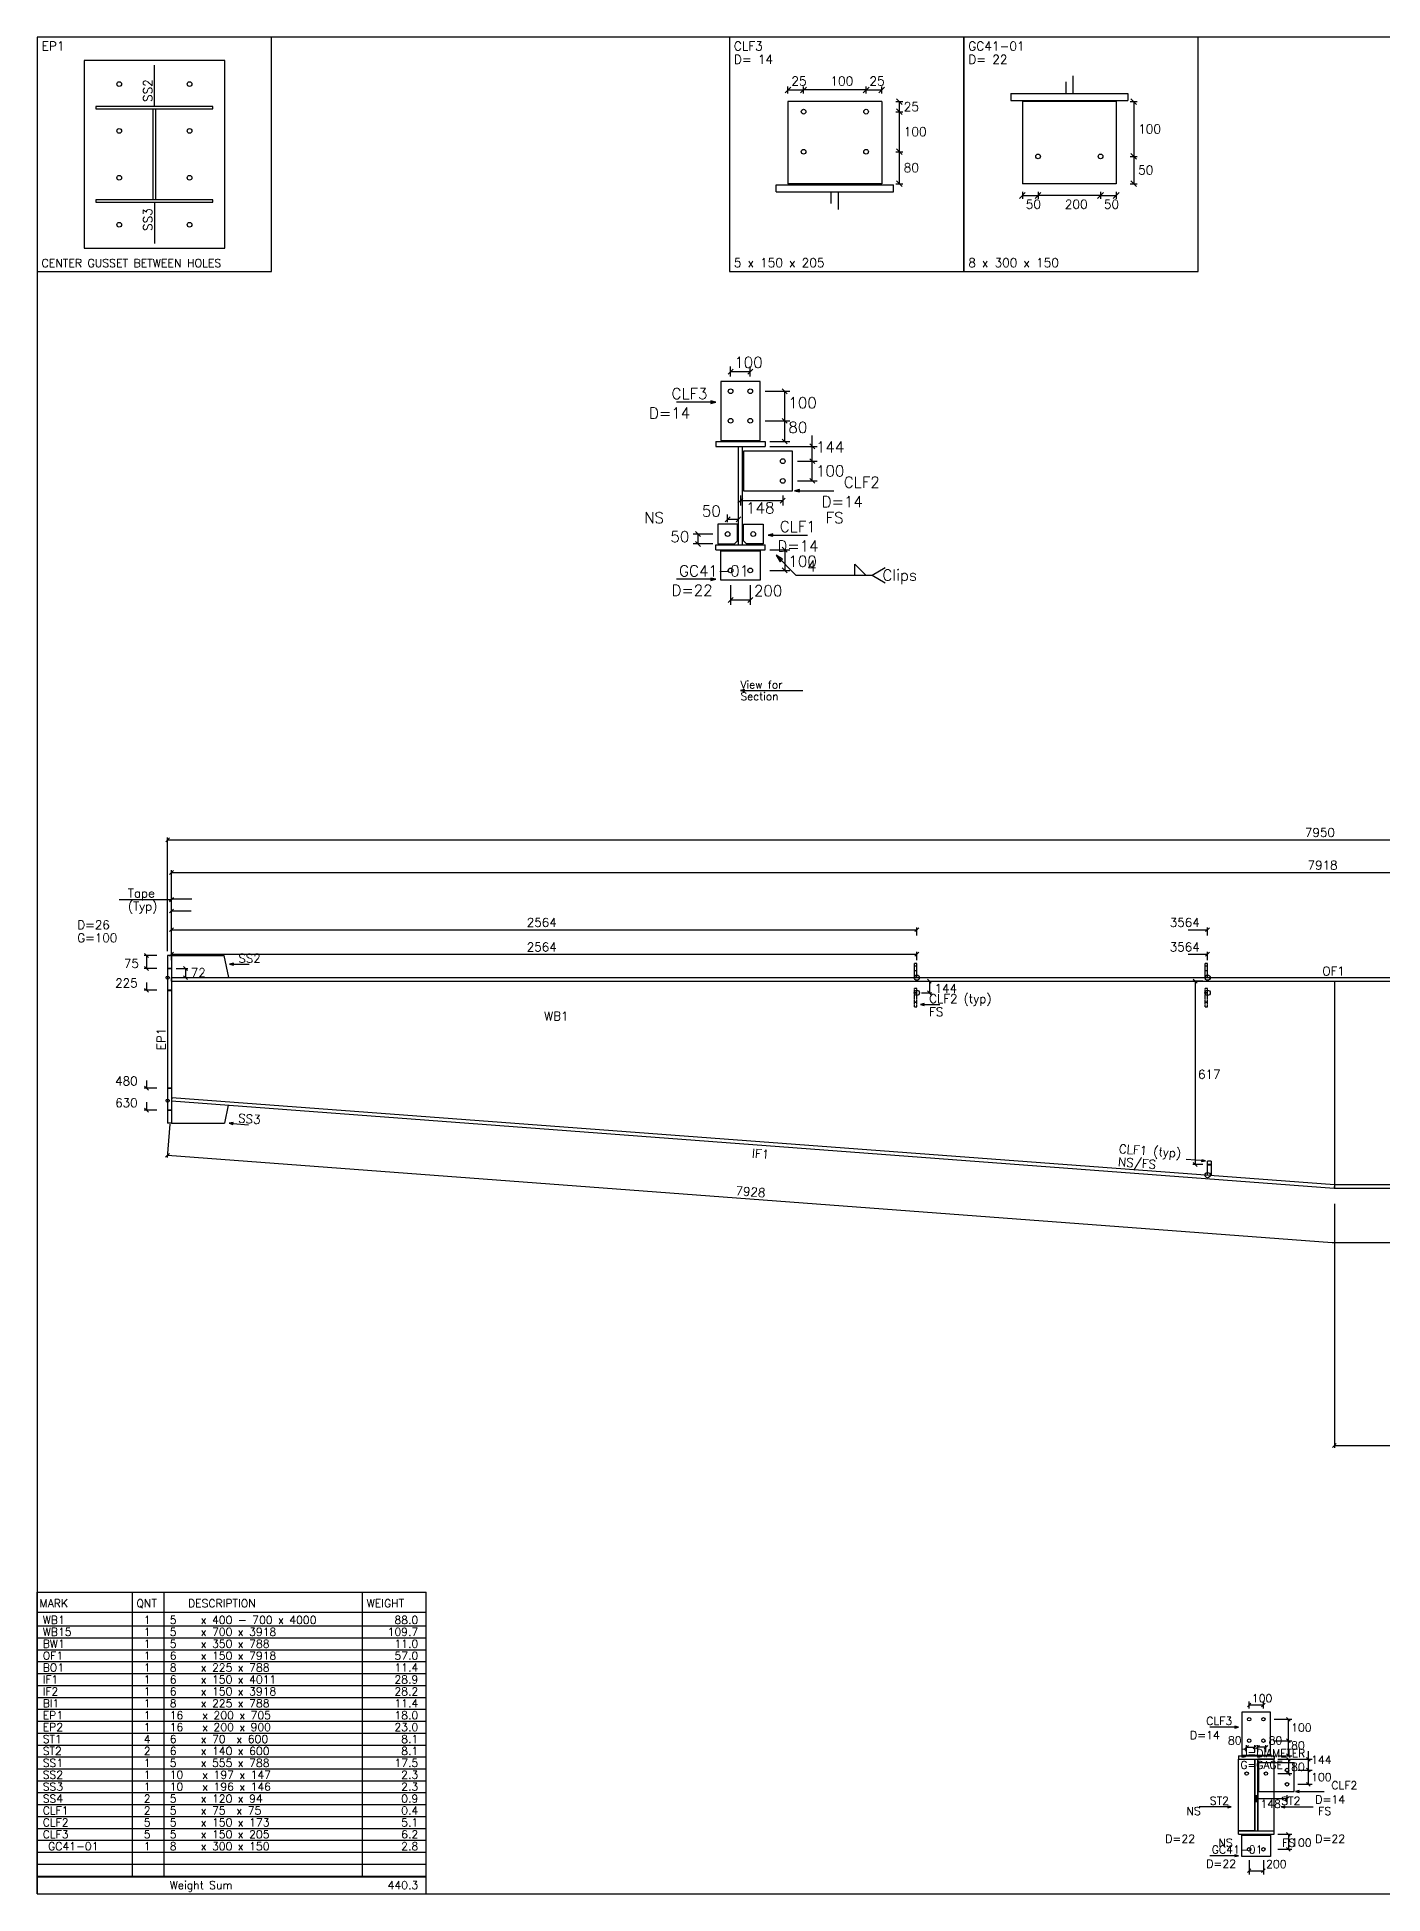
# Model space of a CAD drawing. Extents: x 0 to 849, y 0 to 594.
# Drawn here: x 0 to 431, y 0 to 594 of the extents above; entities that cross this region are included whole.
import ezdxf
from ezdxf.enums import TextEntityAlignment as Align

# ---------------------------------------------------------------- set-up
doc = ezdxf.new("R2010")
doc.units = 0
doc.linetypes.add('CONTIN', pattern=[0])
doc.linetypes.add('DASHED', pattern=[2.3812, 1.5875, -0.7937])
doc.layers.get('0').update_dxf_attribs({"linetype": 'CONTIN'})
for name, color, linetype in [('1', 7, 'CONTIN'), ('11', 7, 'CONTIN'), ('12', 2, 'CONTIN'), ('13', 2, 'CONTIN'), ('14', 7, 'CONTIN'), ('15', 6, 'CONTIN'), ('2', 7, 'CONTIN'), ('21', 7, 'CONTIN'), ('22', 7, 'CONTIN'), ('3', 1, 'CONTIN'), ('4', 1, 'CONTIN'), ('5', 7, 'CONTIN'), ('6', 4, 'CONTIN'), ('7', 3, 'DASHED'), ('9', 7, 'CONTIN')]:
    doc.layers.add(name, color=color, linetype=linetype)
doc.styles.add('SIMPLEX', font='SIMPLEX')

# ---------------------------------------------------------------- blocks, each defined once
blk = doc.blocks.new('CIRCLE')
at = {"layer": '1'}
blk.add_circle((0, 0), 10.2, dxfattribs=at)
blk = doc.blocks.new('ARROW')
at = {"layer": '2'}
blk.add_line((-0.635, -0.635), (0.635, 0.635), dxfattribs=at)
blk = doc.blocks.new('FLGHOL')
at = {"layer": '6'}
blk.add_solid([(-6.35, 0), (6.35, 0), (-6.35, 25.4), (6.35, 25.4)], dxfattribs=at)
blk = doc.blocks.new('WEBCLP2B', base_point=(0, 152.4))
at = {"layer": '6'}
for points in [[(-12.7, 144.78), (12.7, 144.78), (-12.7, 160.02), (12.7, 160.02)], [(-12.7, 43.18), (12.7, 43.18), (-12.7, 58.42), (12.7, 58.42)]]:
    blk.add_solid(points, dxfattribs=at)
at = {"layer": '7'}
for p, q in [((-12.7, 0), (-12.7, 203.2)), ((-12.7, 203.2), (12.7, 203.2)), ((12.7, 0), (12.7, 203.2)), ((-12.7, 0), (12.7, 0))]:
    blk.add_line(p, q, dxfattribs=at)
blk = doc.blocks.new('ARROWP')
for p, q in [((0, 0), (-1.27, 0.317)), ((-1.27, 0.317), (-1.27, -0.317)), ((-1.27, -0.317), (0, 0))]:
    blk.add_line(p, q)
blk = doc.blocks.new('GRTCLPB')
at = {"layer": '13'}
for p, q in [((-12.7, 0), (-12.7, 152.4)), ((-12.7, 152.4), (12.7, 152.4)), ((-12.7, 0), (12.7, 0)), ((12.7, 0), (12.7, 152.4))]:
    blk.add_line(p, q, dxfattribs=at)
at = {"layer": '6'}
for points in [[(-12.7, 119.38), (12.7, 119.38), (-12.7, 134.62), (12.7, 134.62)], [(-12.7, 68.58), (12.7, 68.58), (-12.7, 83.82), (12.7, 83.82)]]:
    blk.add_solid(points, dxfattribs=at)
blk = doc.blocks.new('GRTCLP1')
at = {"layer": '13'}
for p, q in [((-12.7, 0), (-12.7, 101.6)), ((-12.7, 101.6), (12.7, 101.6)), ((-12.7, 0), (12.7, 0)), ((12.7, 0), (12.7, 101.6))]:
    blk.add_line(p, q, dxfattribs=at)
at = {"layer": '6'}
blk.add_solid([(-12.7, 68.58), (12.7, 68.58), (-12.7, 83.82), (12.7, 83.82)], dxfattribs=at)
blk = doc.blocks.new('BRCCLP', base_point=(12.7, 0))
at = {"layer": '1'}
blk.add_solid([(-12.7, 68.58), (12.7, 68.58), (-12.7, 83.82), (12.7, 83.82)], dxfattribs=at)
at = {"layer": '2'}
for p in [(-12.7, 101.6), (12.7, 0)]:
    blk.add_line(p, (12.7, 101.6), dxfattribs=at)
blk = doc.blocks.new('ASMPIECE', base_point=(246, -6))
at = {"layer": '1'}
for p, q in [((246, -6), (246, 6.061)), ((246, 6.061), (8163.632, 6.061)), ((8163.632, -6), (8163.632, 6.061)), ((246, -6), (246, -406)), ((246, -6), (8163.632, -6)), ((4246, -6), (4246, -706)), ((8163.632, -706), (8163.632, -6)), ((246.449, -406.034), (246, -418.095)), ((246, -418.095), (4245.098, -718.027)), ((246.449, -406.034), (4246, -706)), ((3822.061, -625.056), (3822.061, -674.205)), ((4246, -706), (4245.098, -718.027)), ((4246, -706), (4246, -718.061)), ((4246, -706), (8163.632, -706)), ((4246, -718.061), (8163.632, -718.061)), ((5513.047, -718.061), (6017.199, -1506.061)), ((6067.999, -1506.061), (6067.999, -718.061)), ((6433.999, -718.061), (6067.999, -718.061)), ((6080.06, -1506.061), (6080.06, -718.061)), ((6421.938, -718.061), (6421.938, -1506.061)), ((6433.999, -718.061), (6433.999, -1506.061)), ((8163.632, -706), (8163.632, -718.061)), ((6067.999, -1506.061), (6017.199, -1506.061)), ((6433.999, -1506.061), (6067.999, -1506.061))]:
    blk.add_line(p, q, dxfattribs=at)
at = {"layer": '12'}
for p, q in [((246, 82.582), (232.599, 82.582)), ((232.599, 82.582), (232.599, -494.582)), ((246, 82.582), (246, -494.582)), ((8163.632, 82.581), (8177.033, 82.581)), ((8163.632, 82.581), (8163.632, -794.582)), ((8177.033, 82.581), (8177.033, -794.582)), ((246, -494.582), (232.599, -494.582)), ((8163.632, -794.582), (8177.033, -794.582))]:
    blk.add_line(p, q, dxfattribs=at)
at = {"layer": '15'}
for centre in [(2810, 6.061), (3810, 6.061), (4810, 6.061), (6010, 6.061), (7510, 6.061), (2810, -46.204), (3810, -46.204), (4810, -46.204), (6010, -46.204), (7510, -46.204), (3810, -673.3), (6654.02, -718.061)]:
    blk.add_circle(centre, 9.006, dxfattribs=at)
at = {"layer": '2'}
for p, q in [((232.599, 97.147), (232.599, 488.503)), ((232.599, 480.462), (8177.033, 480.462)), ((8177.033, 97.147), (8177.033, 488.503)), ((5737.957, 401.502), (5772.8, 401.502)), ((5772.8, 243.261), (5772.8, 409.543)), ((246, 86.468), (246, 375.933)), ((246, 367.892), (8163.632, 367.892)), ((5346.18, 243.261), (5346.18, 325.491)), ((5637.957, 359.476), (5672.8, 359.476)), ((5672.8, 243.261), (5672.8, 367.517)), ((8163.632, 86.468), (8163.632, 375.933)), ((246, 243.262), (246, 283.465)), ((315.686, 275.424), (246, 275.424)), ((5176.494, 275.424), (5246.18, 275.424)), ((5246.18, 243.261), (5246.18, 283.465)), ((5311.337, 317.45), (5346.18, 317.45)), ((246, 85.086), (246, 243.262)), ((313.006, 235.221), (246, 235.221)), ((6000.993, 235.221), (6068, 235.221)), ((6068, 61.006), (6068, 243.261)), ((6366.993, 235.221), (6433.999, 235.221)), ((6433.999, 61.006), (6433.999, 243.261)), ((6582.993, 235.221), (6649.999, 235.221)), ((6649.999, 61.006), (6649.999, 243.261)), ((246, 150.794), (246, 178.936)), ((246, 170.895), (2810, 170.895)), ((2810, 150.793), (2810, 178.936)), ((3742.994, 170.895), (3810, 170.895)), ((3810, 150.793), (3810, 178.936)), ((4742.994, 170.895), (4810, 170.895)), ((4810, 150.793), (4810, 178.936)), ((5942.994, 170.895), (6010, 170.895)), ((6010, 150.793), (6010, 178.936)), ((7442.994, 170.895), (7510, 170.895)), ((7510, 150.793), (7510, 178.936)), ((195.076, 82.582), (152.192, 82.582)), ((160.233, 82.582), (160.233, 37.554)), ((246, 66.366), (246, 94.509)), ((246, 86.468), (2810, 86.468)), ((2810, 66.366), (2810, 94.509)), ((3742.994, 86.468), (3810, 86.468)), ((3810, 66.366), (3810, 94.509)), ((4742.994, 86.468), (4810, 86.468)), ((4810, 66.366), (4810, 94.509)), ((5942.994, 86.468), (6010, 86.468)), ((6010, 66.366), (6010, 94.508)), ((7442.994, 86.468), (7510, 86.468)), ((7510, 66.366), (7510, 94.508)), ((8214.557, 82.581), (8257.44, 82.581)), ((8249.399, 82.581), (8249.399, 37.553)), ((195.076, 37.554), (152.192, 37.554)), ((262.081, 37.554), (302.285, 37.554)), ((262.081, 6.061), (302.285, 6.061)), ((294.244, 37.554), (294.244, 6.061)), ((8147.551, 37.553), (8107.347, 37.553)), ((8147.551, 6.061), (8107.347, 6.061)), ((8115.388, 37.553), (8115.388, 6.061)), ((8214.557, 37.553), (8257.44, 37.553)), ((195.076, -37.493), (152.192, -37.493)), ((160.233, -10.69), (160.233, -37.493)), ((2826.082, -6), (2860.925, -6)), ((2826.082, -46.204), (2860.925, -46.204)), ((2852.884, -6), (2852.884, -46.204)), ((3793.918, -6), (3759.075, -6)), ((3767.116, -6), (3767.116, -637.117)), ((5330.098, -6), (5295.255, -6)), ((5303.296, -6), (5303.296, -250)), ((8214.557, -37.493), (8257.44, -37.493)), ((8249.399, -10.691), (8249.399, -37.493)), ((5330.098, -250), (5295.255, -250)), ((5330.098, -250), (5295.255, -250)), ((5303.296, -250), (5303.296, -350)), ((195.076, -374.507), (152.192, -374.507)), ((160.233, -347.705), (160.233, -374.507)), ((5330.098, -350), (5295.255, -350)), ((8214.557, -359), (8257.44, -359)), ((8249.399, -332.198), (8249.399, -359)), ((160.233, -422.751), (160.233, -449.554)), ((195.076, -449.554), (152.192, -449.554)), ((231.968, -605.186), (4238.072, -905.644)), ((3793.918, -637.117), (3759.075, -637.117)), ((8214.557, -674.508), (8257.44, -674.508)), ((8249.399, -647.705), (8249.399, -674.508)), ((8214.557, -749.554), (8257.44, -749.554)), ((8249.399, -722.752), (8249.399, -749.554)), ((4246, -771.666), (4246, -1611.126)), ((6649.999, -771.666), (6649.999, -1611.126)), ((8163.632, -798.468), (8163.632, -913.718)), ((4238.072, -905.644), (8163.632, -905.678)), ((6438.02, -1256.061), (6486.264, -1256.061)), ((6478.224, -1280.183), (6478.224, -1256.061)), ((6438.02, -1356.061), (6470.183, -1356.061)), ((6462.142, -1356.061), (6462.142, -1506.061)), ((6438.02, -1506.061), (6470.183, -1506.061)), ((4246, -1603.086), (6649.999, -1603.086))]:
    blk.add_line(p, q, dxfattribs=at)
at = {"layer": '3'}
for p, q in [((246, 86.468), (246, 354.491)), ((246, 274.084), (65.888, 274.084)), ((8083.266, 66.098), (8016.26, 66.098)), ((445.68, 52.563), (512.686, 52.563)), ((4797.939, 42.244), (4730.933, 42.244)), ((2822.061, -86.407), (2889.067, -86.407)), ((6655.359, -151.028), (6588.353, -151.028)), ((239.986, -498.277), (231.367, -613.204)), ((443.916, -494.782), (510.735, -499.794)), ((6436.679, -570.917), (6503.685, -570.917)), ((3802.884, -624.649), (3736.066, -619.638)), ((6073.36, -660.972), (6006.354, -660.972)), ((6662.06, -750.224), (6729.066, -750.224)), ((8072.37, -778.099), (8005.364, -778.099)), ((6065.319, -950.709), (5998.313, -950.709)), ((6436.679, -950.709), (6503.685, -950.709)), ((5762.443, -1082.043), (5695.437, -1082.043))]:
    blk.add_line(p, q, dxfattribs=at)
at = {"layer": '9'}
for p, q in [((246, 82.582), (427.489, 82.582)), ((443, 6.061), (427.489, 82.582)), ((8085.947, 6.061), (8163.632, 82.581)), ((6068, -706), (6068, -106)), ((6068, -106), (6076.04, -106)), ((6076.04, -106), (6076.04, -706)), ((6425.958, -706), (6425.958, -106)), ((6425.958, -106), (6433.999, -106)), ((6433.999, -106), (6433.999, -706)), ((6649.999, -706), (6649.999, -106)), ((6649.999, -106), (6658.039, -106)), ((6658.039, -106), (6658.039, -706)), ((441.244, -432.738), (428.707, -494.582)), ((246, -494.582), (428.707, -494.582)), ((6068, -706), (6076.04, -706)), ((6425.958, -706), (6433.999, -706)), ((6649.999, -706), (6658.039, -706)), ((8075.05, -718.061), (8163.632, -794.582))]:
    blk.add_line(p, q, dxfattribs=at)
at = {"layer": '1', "yscale": 0.317, "zscale": 0.317}
for name, p, xscale in [('GRTCLPB', (2805.98, 6.061), -0.317), ('GRTCLPB', (3805.98, 6.061), -0.317), ('GRTCLPB', (4805.98, 6.061), -0.317), ('GRTCLPB', (6005.98, 6.061), -0.317), ('GRTCLPB', (7505.979, 6.061), -0.317), ('WEBCLP2B', (2805.979, -46.204), 0.317), ('WEBCLP2B', (3805.98, -46.204), 0.317), ('WEBCLP2B', (4805.98, -46.204), 0.317), ('WEBCLP2B', (6005.98, -46.204), 0.317), ('WEBCLP2B', (7505.979, -46.204), 0.317)]:
    blk.add_blockref(name, p, dxfattribs=dict(at, xscale=xscale))
at = {"layer": '15', "xscale": 0.528, "yscale": 0.528, "zscale": 0.528}
for p in [(232.599, 6.061), (8177.033, 6.061), (232.599, -417.09), (8177.033, -718.061)]:
    blk.add_blockref('CIRCLE', p, dxfattribs=at)
at = {"layer": '2', "xscale": 10.552, "yscale": 10.552, "zscale": 10.552}
for p, rotation in [((232.599, 480.462), 180), ((246, 367.892), 180), ((246, 275.424), 180), ((246, 235.221), 180), ((246, 170.895), 180), ((160.233, 82.582), 90), ((246, 86.468), 180), ((8249.399, 82.581), 90), ((160.233, 37.554), -90), ((294.244, 37.554), 90), ((294.244, 6.061), -90), ((2852.884, -6), 90), ((3767.116, -6), 90), ((5303.296, -6), 90), ((8115.388, 37.553), 90), ((8115.388, 6.061), -90), ((8249.399, 37.553), -90), ((160.233, -37.493), -90), ((2852.884, -46.204), -90), ((8249.399, -37.493), -90), ((5303.296, -250), -90), ((5303.296, -250), 90), ((160.233, -374.507), -90), ((5303.296, -350), -90), ((8249.399, -359), -90), ((160.233, -449.554), -90), ((3767.116, -637.117), -90), ((8249.399, -674.508), -90), ((8249.399, -749.554), -90), ((6478.224, -1256.061), 90), ((6462.142, -1356.061), 90), ((6462.142, -1506.061), -90), ((4246, -1603.086), 180)]:
    blk.add_blockref('ARROW', p, dxfattribs=dict(at, rotation=rotation))
at = {"layer": '2'}
for name, p, xscale, yscale, zscale in [('ARROW', (8177.033, 480.462), 10.552, 10.552, 10.552), ('ARROW', (5772.8, 401.502), 10.552, 10.552, 10.552), ('ARROW', (5346.18, 317.45), 10.552, 10.552, 10.552), ('ARROW', (5672.8, 359.476), 10.552, 10.552, 10.552), ('ARROW', (8163.632, 367.892), 10.552, 10.552, 10.552), ('ARROW', (5246.18, 275.424), 10.552, 10.552, 10.552), ('ARROW', (6068, 235.221), 10.552, 10.552, 10.552), ('ARROW', (6433.999, 235.221), 10.552, 10.552, 10.552), ('ARROW', (6649.999, 235.221), 10.552, 10.552, 10.552), ('ARROW', (2810, 170.895), 10.552, 10.552, 10.552), ('ARROW', (3810, 170.895), 10.552, 10.552, 10.552), ('ARROW', (4810, 170.895), 10.552, 10.552, 10.552), ('ARROW', (6010, 170.895), 10.552, 10.552, 10.552), ('ARROW', (7510, 170.895), 10.552, 10.552, 10.552), ('ARROW', (2810, 86.468), 10.552, 10.552, 10.552), ('ARROW', (3810, 86.468), 10.552, 10.552, 10.552), ('ARROW', (4810, 86.468), 10.552, 10.552, 10.552), ('ARROW', (6010, 86.468), 10.552, 10.552, 10.552), ('ARROW', (7510, 86.468), 10.552, 10.552, 10.552), ('CIRCLE', (5246.18, -250), 0.317, 0.317, 0.317), ('CIRCLE', (5346.18, -250), 0.317, 0.317, 0.317), ('CIRCLE', (5672.8, -250), 0.317, 0.317, 0.317), ('CIRCLE', (5772.8, -250), 0.317, 0.317, 0.317), ('CIRCLE', (5246.18, -350), 0.317, 0.317, 0.317), ('CIRCLE', (5346.18, -350), 0.317, 0.317, 0.317), ('CIRCLE', (5672.8, -350), 0.317, 0.317, 0.317), ('CIRCLE', (5772.8, -350), 0.317, 0.317, 0.317), ('ARROW', (8163.632, -905.678), 10.552, 10.552, 10.552), ('ARROW', (6649.999, -1603.086), 10.552, 10.552, 10.552)]:
    blk.add_blockref(name, p, dxfattribs=dict(at, xscale=xscale, yscale=yscale, zscale=zscale))
at = {"layer": '3', "xscale": 10.552, "yscale": 10.552, "zscale": 10.552}
for name, p in [('ARROW', (246, 274.084)), ('ARROWP', (8083.266, 66.098)), ('ARROWP', (4797.939, 42.244)), ('ARROWP', (6655.359, -151.028)), ('ARROWP', (6073.36, -660.972)), ('ARROWP', (8072.37, -778.099)), ('ARROWP', (6065.319, -950.709)), ('ARROWP', (5762.443, -1082.043))]:
    blk.add_blockref(name, p, dxfattribs=at)
for name, p, rotation in [('ARROWP', (445.68, 52.563), 180), ('ARROWP', (2822.061, -86.407), 180), ('ARROWP', (443.916, -494.782), 175.711), ('ARROWP', (6436.679, -570.917), 180), ('ARROW', (231.968, -605.186), 175.711), ('ARROWP', (3802.884, -624.649), -4.289), ('ARROWP', (6662.06, -750.224), 180), ('ARROWP', (6436.679, -950.709), 180)]:
    blk.add_blockref(name, p, dxfattribs=dict(at, rotation=rotation))
at = {"layer": '6'}
for p, xscale, yscale, zscale, rotation in [((232.599, 37.554), 0.475, 0.528, 0.528, -90), ((8163.632, 37.553), 0.475, 0.528, 0.528, -90), ((232.599, -37.493), 0.475, 0.528, 0.528, -90), ((8163.632, -37.493), 0.475, 0.528, 0.528, -90), ((6658.039, -186), 0.475, 0.317, 0.317, 90), ((232.599, -374.507), 0.475, 0.528, 0.528, -90), ((8163.632, -359), 0.475, 0.528, 0.528, -90), ((232.599, -449.554), 0.475, 0.528, 0.528, -90), ((8163.632, -674.508), 0.475, 0.528, 0.528, -90), ((8163.632, -749.554), 0.475, 0.528, 0.528, -90), ((6421.938, -1256.061), -0.475, -0.475, -0.475, 90), ((6421.938, -1356.061), -0.475, -0.475, -0.475, 90)]:
    blk.add_blockref('FLGHOL', p, dxfattribs=dict(at, xscale=xscale, yscale=yscale, zscale=zscale, rotation=rotation))
at = {"layer": '7', "xscale": -0.475, "yscale": 0.475, "zscale": 0.475}
blk.add_blockref('BRCCLP', (3810, -673.3), dxfattribs=at)
at = {"layer": '7', "xscale": 0.317, "yscale": 0.317, "zscale": 0.317, "rotation": 180}
blk.add_blockref('GRTCLP1', (6649.999, -718.061), dxfattribs=at)
at = {"style": 'SIMPLEX'}
blk.add_text('BW1', height=30.019, rotation=-1.571, dxfattribs=at).set_placement((6220.98, -1142.08))
at = {"layer": '11', "style": 'SIMPLEX'}
for s, p in [('7950', (4144.779, 490.468)), ('7918', (4154.016, 377.898)), ('5427', (5542.719, 369.482)), ('5527', (5642.719, 411.508)), ('5100', (5231.108, 327.456)), ('5000', (5116.099, 285.43)), ('5822', (5937.919, 245.227)), ('6188', (6318.928, 245.227)), ('6404', (6519.918, 245.227)), ('2564', (1467.963, 180.901)), ('3564', (3679.919, 180.901)), ('4564', (4679.92, 180.901)), ('5764', (5879.92, 180.901)), ('7264', (7379.919, 180.901)), ('75', (82.148, 40.055)), ('2564', (1467.963, 96.474)), ('3564', (3679.919, 96.474)), ('4564', (4679.92, 96.474)), ('5764', (5879.92, 96.474)), ('7264', (7379.919, 96.474)), ('50', (8267.446, 40.055)), ('225', (52.13, -27.487)), ('72', (312.291, 8.563)), ('44', (8037.303, 8.562)), ('150', (8267.446, -27.487)), ('144', (2870.931, -46.114)), ('244', (5195.193, -148.013)), ('617', (3777.123, -341.571)), ('100', (5210.203, -320.013)), ('450', (8267.446, -348.994)), ('480', (52.13, -364.501)), ('630', (52.13, -439.548)), ('750', (8267.446, -664.502)), ('850', (8267.446, -739.548)), ('250', (6496.271, -1285.079)), ('150', (6480.189, -1451.074)), ('2404', (5387.962, -1593.079))]:
    blk.add_text(s, height=30.019, dxfattribs=at).set_placement(p)
blk.add_text('7928', height=30.019, rotation=-4.289, dxfattribs=at).set_placement((2185.111, -741.637))
at = {"layer": '21', "style": 'SIMPLEX'}
for s, p in [('D=22', (5226.105, 238.437)), ('D=26', (-78.308, 172.638)), ('D=22', (8284.242, 172.637)), ('G=100', (-78.308, 127.61)), ('G=100', (8284.242, 127.609)), ('Slot=22x56', (6451.957, -1551.089)), ('G=100', (6451.957, -1596.117))]:
    blk.add_text(s, height=30.019, dxfattribs=at).set_placement(p)
at = {"layer": '3', "style": 'SIMPLEX'}
for s, p in [('Tape', (95.907, 281.589)), ('(Typ)', (95.907, 236.561)), ('SS2', (475.699, 57.566)), ('CLF3(typ)', (4527.772, 47.247)), ('SS4', (7993.21, 71.101)), ('OF1', (4204.816, 13.566)), ('CLF2 (typ)', (2852.08, -81.404)), ('WB1', (1528, -141.084)), ('FS', (2852.08, -126.432)), ('WB15', (6204.816, -141.084)), ('ST2', (6505.266, -146.025)), ('NS/FS', (6505.266, -191.053)), ('ST1', (6466.698, -565.914)), ('ST1', (5923.267, -655.969)), ('NS/FS', (6466.698, -610.941)), ('NS/FS', (5923.267, -700.997)), ('IF2', (6204.816, -763.089)), (' GC41-01(typ)', (6692.078, -745.221)), ('SS4', (7982.314, -773.095)), ('BI1', (5975.263, -945.706)), ('BO1', (6466.698, -945.706)), ('SS1', (5672.387, -1077.04))]:
    blk.add_text(s, height=30.019, dxfattribs=at).set_placement(p)
for s, rotation, p in [('EP1', 90, (225.095, -243.523)), ('EP2', 90, (8214.558, -401.028)), ('SS3', -4.289, (474.225, -492.038)), ('CLF1 (typ)', -4.289, (3503.913, -597.209)), ('IF1', -4.289, (2242.181, -612.963)), ('NS/FS', -4.289, (3500.545, -642.111))]:
    blk.add_text(s, height=30.019, rotation=rotation, dxfattribs=at).set_placement(p)
blk = doc.blocks.new('ASMBASE')
for p, q in [((25.4, 25.4), (0, 25.4)), ((0, 25.4), (0, 0)), ((25.4, 0), (25.4, 25.4)), ((20.32, 22.86), (5.08, 22.86)), ((5.08, 22.86), (5.08, 2.54)), ((12.7, 17.882), (12.7, 22.352)), ((20.32, 2.54), (20.32, 22.86)), ((19.05, 17.882), (6.35, 17.882)), ((6.35, 17.882), (6.35, 17.628)), ((6.35, 17.628), (19.05, 17.628)), ((12.573, 17.628), (12.827, 17.628)), ((12.573, 7.772), (12.573, 17.628)), ((12.827, 17.628), (12.827, 7.772)), ((19.05, 17.628), (19.05, 17.882)), ((19.05, 7.772), (6.35, 7.772)), ((6.35, 7.772), (6.35, 7.518)), ((6.35, 7.518), (19.05, 7.518)), ((12.827, 7.772), (12.573, 7.772)), ((12.7, 7.518), (12.7, 3.048)), ((19.05, 7.518), (19.05, 7.772)), ((5.08, 2.54), (20.32, 2.54)), ((0, 0), (25.4, 0))]:
    blk.add_line(p, q)
at = {"layer": '1'}
for centre in [(8.89, 20.32), (16.51, 20.32), (8.89, 15.24), (16.51, 15.24), (8.89, 10.16), (16.51, 10.16), (8.89, 5.08), (16.51, 5.08)]:
    blk.add_circle(centre, 0.254, dxfattribs=at)
at = {"layer": '1', "style": 'SIMPLEX'}
for s, height, p in [('EP1', 0.963, (0.482, 23.955)), ('CENTER GUSSET BETWEEN HOLES', 0.867, (0.482, 0.482))]:
    blk.add_text(s, height=height, dxfattribs=at).set_placement(p)
for s, p in [('SS2', (12.459, 18.363)), ('SS3', (12.459, 4.387))]:
    blk.add_text(s, height=0.963, rotation=90, dxfattribs=at).set_placement(p)
blk = doc.blocks.new('ASMPLATE')
at = {"layer": '14'}
for p, q in [((0, 0), (0, 96.52)), ((0, 96.52), (124.46, 96.52)), ((30.48, 5.398), (30.48, 96.52)), ((40.64, 5.398), (40.64, 96.52)), ((104.14, 5.398), (104.14, 96.52)), ((104.14, 5.398), (104.14, 96.52)), ((124.46, 5.398), (124.46, 96.52)), ((124.46, 0), (124.46, 96.52)), ((0, 90.17), (124.46, 90.17)), ((0, 85.725), (124.46, 85.725)), ((0, 81.915), (124.46, 81.915)), ((0, 78.105), (124.46, 78.105)), ((0, 74.295), (124.46, 74.295)), ((0, 70.485), (124.46, 70.485)), ((0, 66.675), (124.46, 66.675)), ((0, 62.865), (124.46, 62.865)), ((0, 59.055), (124.46, 59.055)), ((0, 55.245), (124.46, 55.245)), ((0, 51.435), (124.46, 51.435)), ((0, 47.625), (124.46, 47.625)), ((0, 43.815), (124.46, 43.815)), ((0, 40.005), (124.46, 40.005)), ((0, 36.195), (124.46, 36.195)), ((0, 32.385), (124.46, 32.385)), ((0, 28.575), (124.46, 28.575)), ((0, 24.765), (124.46, 24.765)), ((0, 20.955), (124.46, 20.955)), ((0, 17.145), (124.46, 17.145)), ((0, 13.335), (124.46, 13.335)), ((0, 9.525), (124.46, 9.525)), ((0, 5.715), (124.46, 5.715)), ((0, 5.398), (124.46, 5.398)), ((0, 0), (124.46, 0))]:
    blk.add_line(p, q, dxfattribs=at)
at = {"layer": '14', "style": 'SIMPLEX'}
for s, p in [('MARK', (0.762, 91.694)), ('QNT', (31.75, 91.694)), ('DESCRIPTION', (48.26, 91.694)), ('WEIGHT', (105.41, 91.694)), ('WB1', (1.778, 86.36)), ('WB15', (1.778, 82.55)), ('  1', (30.607, 86.36)), ('  1', (30.607, 82.55)), ('5    x 400 - 700 x 4000', (42.418, 86.36)), ('5    x 700 x 3918', (42.418, 82.55)), ('OF1', (1.778, 74.93)), ('BW1', (1.778, 78.74)), ('  1', (30.607, 78.74)), ('  1', (30.607, 74.93)), ('5    x 350 x 788', (42.418, 78.74)), ('6    x 150 x 7918', (42.418, 74.93)), ('BO1', (1.778, 71.12)), ('  1', (30.607, 71.12)), ('8    x 225 x 788', (42.418, 71.12)), ('IF1', (1.778, 67.31)), ('IF2', (1.778, 63.5)), ('  1', (30.607, 67.31)), ('  1', (30.607, 63.5)), ('6    x 150 x 4011', (42.418, 67.31)), ('6    x 150 x 3918', (42.418, 63.5)), ('BI1', (1.778, 59.69)), ('  1', (30.607, 59.69)), ('8    x 225 x 788', (42.418, 59.69)), ('EP1', (1.778, 55.88)), ('EP2', (1.778, 52.07)), ('  1', (30.607, 55.88)), ('  1', (30.607, 52.07)), ('16   x 200 x 705', (42.418, 55.88)), ('16   x 200 x 900', (42.418, 52.07)), ('ST1', (1.778, 48.26)), ('  4', (30.607, 48.26)), ('6    x 70  x 600', (42.418, 48.26)), ('ST2', (1.778, 44.45)), ('SS1', (1.778, 40.64)), ('  2', (30.607, 44.45)), ('  1', (30.607, 40.64)), ('5    x 555 x 788', (42.418, 40.64)), ('6    x 140 x 600', (42.418, 44.45)), ('SS2', (1.778, 36.83)), ('  1', (30.607, 36.83)), ('10   x 197 x 147', (42.418, 36.83)), ('SS3', (1.778, 33.02)), ('SS4', (1.778, 29.21)), ('  2', (30.607, 29.21)), ('  1', (30.607, 33.02)), ('5    x 120 x 94', (42.418, 29.21)), ('10   x 196 x 146', (42.418, 33.02)), ('CLF1', (1.778, 25.4)), ('CLF2', (1.778, 21.59)), ('  2', (30.607, 25.4)), ('  5', (30.607, 21.59)), ('5    x 75  x 75', (42.418, 25.4)), ('5    x 150 x 173', (42.418, 21.59)), ('CLF3', (1.778, 17.78)), ('  5', (30.607, 17.78)), ('5    x 150 x 205', (42.418, 17.78)), (' GC41-01', (1.778, 13.97)), ('  1', (30.607, 13.97)), ('8    x 300 x 150', (42.418, 13.97)), ('Weight Sum', (42.418, 1.524))]:
    blk.add_text(s, height=2.54, dxfattribs=at).set_placement(p)
for s, p in [('  109.7', (121.92, 82.55)), ('   88.0', (121.92, 86.36)), ('   57.0', (121.92, 74.93)), ('   11.0', (121.92, 78.74)), ('   11.4', (121.92, 71.12)), ('   28.9', (121.92, 67.31)), ('   28.2', (121.92, 63.5)), ('   11.4', (121.92, 59.69)), ('   23.0', (121.92, 52.07)), ('   18.0', (121.92, 55.88)), ('    8.1', (121.92, 48.26)), ('   17.5', (121.92, 40.64)), ('    8.1', (121.92, 44.45)), ('    2.3', (121.92, 36.83)), ('    2.3', (121.92, 33.02)), ('    0.9', (121.92, 29.21)), ('    0.4', (121.92, 25.4)), ('    5.1', (121.92, 21.59)), ('    6.2', (121.92, 17.78)), ('    2.8', (121.92, 13.97)), ('  440.3', (121.92, 1.524))]:
    blk.add_text(s, height=2.54, dxfattribs=at).set_placement(p, align=Align.RIGHT)
blk = doc.blocks.new('ASMSECTN')
at = {"layer": '1'}
for p, q in [((-6.35, 27.94), (6.35, 27.94)), ((-6.35, 27.94), (-6.35, 26.67)), ((-6.35, 26.67), (6.35, 26.67)), ((-0.508, 1.27), (-0.508, 26.67)), ((0.508, 1.27), (0.508, 26.67)), ((6.35, 27.94), (6.35, 26.67)), ((-6.35, 0), (-6.35, 1.27)), ((-6.35, 1.27), (6.35, 1.27)), ((-6.35, 0), (6.35, 0)), ((6.35, 0), (6.35, 1.27))]:
    blk.add_line(p, q, dxfattribs=at)
at = {"layer": '13'}
for p, q in [((5.08, 43.434), (-5.08, 43.434)), ((-5.08, 43.434), (-5.08, 28.194)), ((5.08, 28.194), (5.08, 43.434)), ((-5.08, 28.194), (5.08, 28.194)), ((13.462, 25.4), (0.762, 25.4)), ((0.762, 25.4), (0.762, 25.4)), ((0.762, 25.4), (0.762, 15.24)), ((13.462, 15.24), (13.462, 25.4)), ((13.462, 25.4), (13.462, 25.4)), ((0.762, 15.24), (0.762, 15.24)), ((0.762, 15.24), (0.762, 15.24)), ((0.762, 15.24), (13.462, 15.24)), ((-0.762, 6.604), (-5.842, 6.604)), ((-5.842, 6.604), (-5.842, 1.524)), ((-0.762, 2.286), (-0.762, 6.604)), ((0.762, 6.604), (5.842, 6.604)), ((0.762, 2.286), (0.762, 6.604)), ((5.842, 6.604), (5.842, 1.524)), ((-5.842, 1.524), (-1.524, 1.524)), ((-0.762, 2.286), (-1.524, 1.524)), ((0.762, 2.286), (1.524, 1.524)), ((5.842, 1.524), (1.524, 1.524)), ((-5.08, -0.254), (5.08, -0.254)), ((-5.08, -7.874), (-5.08, -0.254)), ((5.08, -0.254), (5.08, -7.874)), ((5.08, -7.874), (-5.08, -7.874))]:
    blk.add_line(p, q, dxfattribs=at)
at = {"layer": '3'}
for p, q in [((-2.54, 44.704), (-2.54, 47.244)), ((-2.54, 45.974), (2.54, 45.974)), ((2.54, 44.704), (2.54, 47.244)), ((6.35, 40.894), (12.7, 40.894)), ((11.43, 27.94), (11.43, 40.894)), ((-6.35, 38.1), (-16.51, 38.1)), ((6.35, 33.274), (12.7, 33.274)), ((18.542, 17.78), (18.542, 29.515)), ((7.62, 27.94), (12.7, 27.94)), ((7.62, 26.67), (19.812, 26.67)), ((14.732, 22.86), (19.812, 22.86)), ((14.732, 22.86), (19.812, 22.86)), ((13.97, 15.24), (24.13, 15.24)), ((14.732, 17.78), (19.812, 17.78)), ((0, 13.97), (0, 11.43)), ((0, 12.7), (10.922, 12.7)), ((10.922, 13.97), (10.922, 11.43)), ((-3.302, 7.112), (-3.302, 9.144)), ((-3.302, 7.874), (-0.508, 7.874)), ((-0.508, 7.874), (-0.508, 9.144)), ((-7.112, 4.064), (-12.192, 4.064)), ((-7.112, 1.524), (-12.192, 1.524)), ((-10.922, 1.524), (-10.922, 4.064)), ((7.112, 3.81), (17.272, 3.81)), ((7.62, 0), (12.7, 0)), ((11.43, 0), (11.43, -5.334)), ((-6.35, -7.62), (-16.51, -7.62)), ((-2.54, -9.144), (-2.54, -14.224)), ((2.54, -9.144), (2.54, -14.224)), ((7.62, -5.334), (12.7, -5.334)), ((-2.54, -12.954), (2.54, -12.954))]:
    blk.add_line(p, q, dxfattribs=at)
at = {"layer": '4'}
for p, q in [((9.195, -1.422), (14.315, -6.543)), ((29.535, -3.698), (32.38, -6.543)), ((29.535, -6.543), (29.535, -3.698)), ((33.945, -6.543), (37.358, -4.552)), ((14.315, -6.543), (33.091, -6.543)), ((33.091, -6.543), (33.945, -6.543)), ((33.945, -6.543), (37.358, -8.534))]:
    blk.add_line(p, q, dxfattribs=at)
at = {"layer": '1'}
for p, rotation in [((-2.54, 45.974), 180), ((11.43, 40.894), 90), ((11.43, 33.274), 270), ((11.43, 33.274), 90), ((11.43, 27.94), 270), ((18.542, 26.67), 270), ((18.542, 22.86), 90), ((18.542, 17.78), 270), ((0, 12.7), 180), ((-0.508, 7.874), 180), ((-10.922, 4.064), 270), ((-10.922, 1.524), 90), ((11.43, 0), 90), ((11.43, -5.334), 270), ((-2.54, -12.954), 180)]:
    blk.add_blockref('ARROW', p, dxfattribs=dict(at, rotation=rotation))
for p in [(2.54, 45.974), (10.922, 12.7), (-3.302, 7.874), (2.54, -12.954)]:
    blk.add_blockref('ARROW', p, dxfattribs=at)
at = {"layer": '1', "xscale": 0.06, "yscale": 0.06, "zscale": 0.06}
for p in [(-2.54, 40.894), (2.54, 40.894), (-2.54, 33.274), (2.54, 33.274), (10.922, 22.86), (10.922, 17.78), (-3.302, 4.064), (3.302, 4.064)]:
    blk.add_blockref('CIRCLE', p, dxfattribs=at)
at = {"layer": '1', "xscale": 0.06, "yscale": 0.06, "zscale": 0.06, "rotation": 90}
for p in [(-2.54, -5.334), (2.54, -5.334)]:
    blk.add_blockref('CIRCLE', p, dxfattribs=at)
at = {"layer": '3'}
for p in [(-6.35, 38.1), (-6.35, -7.62)]:
    blk.add_blockref('ARROWP', p, dxfattribs=at)
at = {"layer": '3', "rotation": 180}
for p in [(13.97, 15.24), (7.112, 3.81)]:
    blk.add_blockref('ARROWP', p, dxfattribs=at)
at = {"layer": '4', "xscale": 1.5, "yscale": 1.5, "zscale": 1.5, "rotation": 135}
blk.add_blockref('ARROWP', (9.195, -1.422), dxfattribs=at)
at = {"layer": '1', "style": 'SIMPLEX'}
for s, p in [('CLF3', (-17.78, 38.862)), ('CLF2', (26.67, 16.002)), ('CLF1', (10.16, 4.572)), (' GC41-01', (-17.78, -6.858))]:
    blk.add_text(s, height=2.845, dxfattribs=at).set_placement(p)
at = {"layer": '21', "style": 'SIMPLEX'}
for s, p in [('D=14', (-23.571, 33.833)), ('D=14', (20.98, 10.973)), ('D=14', (9.55, -0.457)), ('D=22', (-17.78, -11.887))]:
    blk.add_text(s, height=2.845, dxfattribs=at).set_placement(p)
at = {"layer": '3', "style": 'SIMPLEX'}
for s, p in [('100', (-1.592, 46.922)), ('100', (12.378, 36.508)), ('80', (12.378, 30.158)), ('144', (19.49, 25.078)), ('100', (19.49, 18.907)), ('NS', (-24.841, 6.858)), ('50', (-9.94, 8.568)), ('148', (1.456, 9.381)), ('FS', (21.996, 6.858)), ('50', (-18.068, 1.964)), ('100', (12.378, -4.386)), ('200', (3.488, -12.006))]:
    blk.add_text(s, height=2.845, dxfattribs=at).set_placement(p)
at = {"layer": '4', "style": 'SIMPLEX'}
blk.add_text('Clips', height=2.845, dxfattribs=at).set_placement((36.647, -7.965))
at = {"layer": '5', "style": 'SIMPLEX'}
blk.add_text('4', height=2.845, dxfattribs=at).set_placement((17.16, -5.595))
blk = doc.blocks.new('ASMSECT2')
at = {"layer": '1'}
for p, q in [((-6.35, 27.94), (6.35, 27.94)), ((-6.35, 27.94), (-6.35, 26.67)), ((-6.35, 26.67), (6.35, 26.67)), ((-0.508, 1.27), (-0.508, 26.67)), ((0.508, 1.27), (0.508, 26.67)), ((6.35, 27.94), (6.35, 26.67)), ((-6.35, 0), (-6.35, 1.27)), ((-6.35, 1.27), (6.35, 1.27)), ((-6.35, 0), (6.35, 0)), ((6.35, 0), (6.35, 1.27))]:
    blk.add_line(p, q, dxfattribs=at)
at = {"layer": '13'}
for p, q in [((5.08, 43.434), (-5.08, 43.434)), ((-5.08, 43.434), (-5.08, 28.194)), ((5.08, 28.194), (5.08, 43.434)), ((-6.35, 1.27), (-6.35, 26.67)), ((-6.35, 26.67), (-0.508, 26.67)), ((-5.08, 28.194), (5.08, 28.194)), ((-0.508, 26.67), (-0.508, 1.27)), ((6.35, 26.67), (0.508, 26.67)), ((0.508, 26.67), (0.508, 1.27)), ((6.35, 1.27), (6.35, 26.67)), ((13.462, 25.4), (0.762, 25.4)), ((0.762, 25.4), (0.762, 25.4)), ((0.762, 25.4), (0.762, 15.24)), ((13.462, 15.24), (13.462, 25.4)), ((13.462, 25.4), (13.462, 25.4)), ((0.762, 15.24), (0.762, 15.24)), ((0.762, 15.24), (0.762, 15.24)), ((0.762, 15.24), (13.462, 15.24)), ((-0.508, 1.27), (-6.35, 1.27)), ((0.508, 1.27), (6.35, 1.27)), ((-5.08, -0.254), (5.08, -0.254)), ((-5.08, -7.874), (-5.08, -0.254)), ((5.08, -0.254), (5.08, -7.874)), ((5.08, -7.874), (-5.08, -7.874))]:
    blk.add_line(p, q, dxfattribs=at)
at = {"layer": '3'}
for p, q in [((-2.54, 44.704), (-2.54, 47.244)), ((2.54, 44.704), (2.54, 47.244)), ((-2.54, 45.974), (2.54, 45.974)), ((6.35, 40.894), (12.7, 40.894)), ((11.43, 27.94), (11.43, 40.894)), ((-6.35, 38.1), (-16.51, 38.1)), ((6.35, 33.274), (12.7, 33.274)), ((-3.429, 29.21), (-3.429, 31.75)), ((-3.429, 30.988), (-0.508, 30.988)), ((-0.508, 29.21), (-0.508, 31.75)), ((0.508, 29.21), (0.508, 31.75)), ((3.429, 30.988), (0.508, 30.988)), ((3.429, 29.21), (3.429, 31.75)), ((7.62, 27.94), (12.7, 27.94)), ((7.62, 26.67), (19.812, 26.67)), ((7.62, 26.67), (12.7, 26.67)), ((7.62, 26.67), (12.7, 26.67)), ((11.43, 26.67), (11.43, 21.59)), ((11.43, 26.67), (11.43, 21.59)), ((18.542, 17.78), (18.542, 29.515)), ((7.62, 21.59), (12.7, 21.59)), ((7.62, 21.59), (12.7, 21.59)), ((14.732, 22.86), (19.812, 22.86)), ((14.732, 22.86), (19.812, 22.86)), ((0, 13.97), (0, 11.43)), ((10.922, 13.97), (10.922, 11.43)), ((13.97, 15.24), (24.13, 15.24)), ((14.732, 17.78), (19.812, 17.78)), ((-8.89, 9.737), (-20.269, 9.737)), ((0, 12.7), (10.922, 12.7)), ((8.89, 9.737), (20.269, 9.737)), ((7.62, 0), (12.7, 0)), ((11.43, 0), (11.43, -5.334)), ((7.62, -5.334), (12.7, -5.334)), ((-6.35, -7.62), (-16.51, -7.62)), ((-2.54, -9.144), (-2.54, -14.224)), ((-2.54, -12.954), (2.54, -12.954)), ((2.54, -9.144), (2.54, -14.224))]:
    blk.add_line(p, q, dxfattribs=at)
at = {"layer": '1'}
for p, rotation in [((-2.54, 45.974), 180), ((11.43, 40.894), 90), ((11.43, 33.274), 270), ((11.43, 33.274), 90), ((-3.429, 30.988), 180), ((-0.508, 30.988), 360), ((0.508, 30.988), 180), ((11.43, 27.94), 270), ((11.43, 26.67), 90), ((11.43, 26.67), 90), ((18.542, 26.67), 270), ((11.43, 21.59), 270), ((11.43, 21.59), 270), ((18.542, 22.86), 90), ((0, 12.7), 180), ((18.542, 17.78), 270), ((11.43, 0), 90), ((11.43, -5.334), 270), ((-2.54, -12.954), 180)]:
    blk.add_blockref('ARROW', p, dxfattribs=dict(at, rotation=rotation))
for p in [(2.54, 45.974), (3.429, 30.988), (10.922, 12.7), (2.54, -12.954)]:
    blk.add_blockref('ARROW', p, dxfattribs=at)
at = {"layer": '1', "xscale": 0.06, "yscale": 0.06, "zscale": 0.06}
for p in [(-2.54, 40.894), (2.54, 40.894), (-2.54, 33.274), (2.54, 33.274), (-3.429, 21.59), (3.429, 21.59), (10.922, 22.86), (10.922, 17.78)]:
    blk.add_blockref('CIRCLE', p, dxfattribs=at)
at = {"layer": '1', "xscale": 0.06, "yscale": 0.06, "zscale": 0.06, "rotation": 90}
for p in [(-2.54, -5.334), (2.54, -5.334)]:
    blk.add_blockref('CIRCLE', p, dxfattribs=at)
at = {"layer": '3'}
for p in [(-6.35, 38.1), (-6.35, -7.62)]:
    blk.add_blockref('ARROWP', p, dxfattribs=at)
for p, rotation in [((13.97, 15.24), 180), ((-8.89, 9.737), 360), ((8.89, 9.737), 180)]:
    blk.add_blockref('ARROWP', p, dxfattribs=dict(at, rotation=rotation))
at = {"layer": '1', "style": 'SIMPLEX'}
for s, p in [('CLF3', (-17.78, 38.862)), ('ST2', (-16.51, 10.499)), ('ST2', (8.89, 10.499)), ('CLF2', (26.67, 16.002)), (' GC41-01', (-17.78, -6.858))]:
    blk.add_text(s, height=2.845, dxfattribs=at).set_placement(p)
at = {"layer": '21', "style": 'SIMPLEX'}
for s, p in [('D=14', (-23.571, 33.833)), ('D=14', (20.98, 10.973)), ('D=22', (-32.36, -2.997)), ('D=22', (20.98, -2.997)), ('D=22', (-17.78, -11.887))]:
    blk.add_text(s, height=2.845, dxfattribs=at).set_placement(p)
at = {"layer": '3', "style": 'SIMPLEX'}
for s, p in [('100', (-1.592, 46.922)), ('80', (-10.067, 31.936)), ('80', (4.377, 31.936)), ('80', (12.378, 30.158)), ('100', (12.378, 36.508)), ('144', (19.49, 25.078)), ('80', (12.378, 22.538)), ('80', (12.378, 22.538)), ('100', (19.49, 18.907)), ('NS', (-24.841, 6.858)), ('148', (1.456, 9.381)), ('FS', (21.996, 6.858)), ('NS', (-13.462, -4.42)), ('FS', (9.195, -4.42)), ('100', (12.378, -4.386)), ('200', (3.488, -12.006))]:
    blk.add_text(s, height=2.845, dxfattribs=at).set_placement(p)
blk = doc.blocks.new('ASMBOLT')
at = {"layer": '21', "style": 'SIMPLEX'}
for s, p in [('D=DIAMETER', (0, 3.81)), ('G=GAGE', (0, 0))]:
    blk.add_text(s, height=2.54, dxfattribs=at).set_placement(p)
blk = doc.blocks.new('ASMVIEW')
at = {"layer": '21'}
blk.add_line((0, 0), (20.32, 0), dxfattribs=at)
at = {"layer": '21', "rotation": 180}
blk.add_blockref('ARROWP', (0, 0), dxfattribs=at)
at = {"layer": '21', "style": 'SIMPLEX'}
for s, p in [('View for', (0, 0.635)), ('Section', (0, -3.175))]:
    blk.add_text(s, height=2.54, dxfattribs=at).set_placement(p)
blk = doc.blocks.new('ARROWD')
at = {"layer": '2'}
blk.add_line((-0.635, -0.635), (0.635, 0.635), dxfattribs=at)
blk = doc.blocks.new('GC-1')
at = {"layer": '1'}
for p, q in [((50.8, 50.8), (0, 50.8)), ((0, 50.8), (0, 0)), ((50.8, 0), (50.8, 50.8)), ((0, 0), (50.8, 0))]:
    blk.add_line(p, q, dxfattribs=at)
at = {"layer": '13'}
for p, q in [((33.02, 36.83), (12.7, 36.83)), ((12.7, 36.83), (12.7, 19.05)), ((33.02, 36.83), (33.02, 19.05)), ((33.02, 19.05), (12.7, 19.05))]:
    blk.add_line(p, q, dxfattribs=at)
at = {"layer": '2'}
for p, q in [((12.7, 38.608), (12.7, 40.132)), ((12.7, 39.37), (16.087, 39.37)), ((16.087, 38.608), (16.087, 40.132)), ((16.087, 38.608), (16.087, 40.132)), ((29.633, 39.37), (16.087, 39.37)), ((29.633, 38.608), (29.633, 40.132)), ((29.633, 39.37), (33.02, 39.37)), ((33.02, 38.608), (33.02, 40.132)), ((36.068, 36.83), (37.592, 36.83)), ((36.83, 36.83), (36.83, 34.662)), ((36.068, 34.662), (37.592, 34.662)), ((36.068, 34.662), (37.592, 34.662)), ((36.83, 34.662), (36.83, 25.989)), ((36.068, 25.989), (37.592, 25.989)), ((36.83, 25.989), (36.83, 19.05)), ((36.068, 19.05), (37.592, 19.05))]:
    blk.add_line(p, q, dxfattribs=at)
at = {"layer": '3'}
for p, q in [((10.16, 18.796), (35.56, 18.796)), ((10.16, 17.272), (10.16, 18.796)), ((10.16, 17.272), (35.56, 17.272)), ((22.098, 14.732), (22.098, 17.272)), ((23.622, 13.462), (23.622, 17.272)), ((35.56, 17.272), (35.56, 18.796))]:
    blk.add_line(p, q, dxfattribs=at)
at = {"layer": '6'}
for centre in [(16.087, 34.662), (29.633, 34.662), (16.087, 25.989), (29.633, 25.989)]:
    blk.add_circle(centre, 0.508, dxfattribs=at)
at = {"layer": '2'}
for p, rotation in [((12.7, 39.37), 180), ((16.087, 39.37), 180), ((29.633, 39.37), 180), ((36.83, 36.83), 90), ((36.83, 34.662), -90), ((36.83, 34.662), 90), ((36.83, 25.989), -90), ((36.83, 25.989), -90), ((36.83, 19.05), -90)]:
    blk.add_blockref('ARROWD', p, dxfattribs=dict(at, rotation=rotation))
for p in [(16.087, 39.37), (29.633, 39.37), (33.02, 39.37)]:
    blk.add_blockref('ARROWD', p, dxfattribs=at)
at = {"layer": '11', "style": 'SIMPLEX'}
for s, p in [('25', (13.43, 40.333)), ('100', (21.897, 40.333)), ('25', (30.363, 40.333)), ('25', (37.793, 34.782)), ('100', (37.793, 29.362)), ('80', (37.793, 21.556))]:
    blk.add_text(s, height=1.927, dxfattribs=at).set_placement(p)
at = {"layer": '2', "style": 'SIMPLEX'}
for s, p in [('CLF3', (0.963, 47.91)), ('5 x 150 x 205', (0.963, 0.963))]:
    blk.add_text(s, height=1.927, dxfattribs=at).set_placement(p)
at = {"layer": '21', "style": 'SIMPLEX'}
blk.add_text('D= 14', height=1.927, dxfattribs=at).set_placement((0.963, 45.019))
blk = doc.blocks.new('GC-51')
at = {"layer": '1'}
for p, q in [((50.8, 50.8), (0, 50.8)), ((0, 50.8), (0, 0)), ((50.8, 0), (50.8, 50.8)), ((0, 0), (50.8, 0))]:
    blk.add_line(p, q, dxfattribs=at)
at = {"layer": '13'}
for p, q in [((33.02, 36.83), (12.7, 36.83)), ((12.7, 36.83), (12.7, 19.05)), ((33.02, 36.83), (33.02, 19.05)), ((33.02, 19.05), (12.7, 19.05))]:
    blk.add_line(p, q, dxfattribs=at)
at = {"layer": '2'}
for p, q in [((36.068, 36.83), (37.592, 36.83)), ((36.83, 36.83), (36.83, 24.977)), ((36.068, 24.977), (37.592, 24.977)), ((36.83, 24.977), (36.83, 19.05)), ((12.7, 17.272), (12.7, 15.748)), ((12.7, 16.51), (16.087, 16.51)), ((16.087, 17.272), (16.087, 15.748)), ((16.087, 17.272), (16.087, 15.748)), ((29.633, 16.51), (16.087, 16.51)), ((29.633, 17.272), (29.633, 15.748)), ((29.633, 16.51), (33.02, 16.51)), ((33.02, 17.272), (33.02, 15.748)), ((36.068, 19.05), (37.592, 19.05))]:
    blk.add_line(p, q, dxfattribs=at)
at = {"layer": '3'}
for p, q in [((22.098, 41.148), (22.098, 38.608)), ((23.622, 42.418), (23.622, 38.608)), ((10.16, 38.608), (35.56, 38.608)), ((10.16, 38.608), (10.16, 37.084)), ((10.16, 37.084), (35.56, 37.084)), ((35.56, 38.608), (35.56, 37.084))]:
    blk.add_line(p, q, dxfattribs=at)
at = {"layer": '6'}
for centre in [(16.087, 24.977), (29.633, 24.977)]:
    blk.add_circle(centre, 0.508, dxfattribs=at)
at = {"layer": '2'}
for p, rotation in [((36.83, 36.83), 90), ((36.83, 24.977), -90), ((36.83, 24.977), -90), ((12.7, 16.51), 180), ((16.087, 16.51), 180), ((29.633, 16.51), 180), ((36.83, 19.05), -90)]:
    blk.add_blockref('ARROWD', p, dxfattribs=dict(at, rotation=rotation))
for p in [(16.087, 16.51), (29.633, 16.51), (33.02, 16.51)]:
    blk.add_blockref('ARROWD', p, dxfattribs=at)
at = {"layer": '11', "style": 'SIMPLEX'}
for s, p in [('100', (37.793, 29.94)), ('50', (37.793, 21.05)), ('50', (13.43, 13.62)), ('200', (21.897, 13.62)), ('50', (30.363, 13.62))]:
    blk.add_text(s, height=1.927, dxfattribs=at).set_placement(p)
at = {"layer": '2', "style": 'SIMPLEX'}
for s, p in [('GC41-01', (0.963, 47.91)), ('8 x 300 x 150', (0.963, 0.963))]:
    blk.add_text(s, height=1.927, dxfattribs=at).set_placement(p)
at = {"layer": '21', "style": 'SIMPLEX'}
blk.add_text('D= 22', height=1.927, dxfattribs=at).set_placement((0.963, 45.019))

msp = doc.modelspace()

# ---------------------------------------------------------------- linework, layer by layer
at = {"layer": '22'}
for p, q in [((841, 594), (0, 594)), ((0, 594), (0, 0)), ((0, 0), (841, 0))]:
    msp.add_line(p, q, dxfattribs=at)

# ---------------------------------------------------------------- block references
for name, p, xscale, yscale, zscale in [('ASMBASE', (0, 519), 2.953, 2.953, 2.953), ('GC-1', (221.457, 519), 1.476, 1.476, 1.476), ('GC-51', (296.457, 519), 1.476, 1.476, 1.476), ('ASMSECTN', (225, 430), 1.24, 1.24, 1.24), ('ASMVIEW', (225, 385), 0.984, 0.984, 0.984), ('ASMPIECE', (43, 292), 0.093, 0.093, 0.093), ('ASMSECT2', (390.02, 19.05), 0.9, 0.9, 0.9), ('ASMBOLT', (385, 40), 0.984, 0.984, 0.984)]:
    msp.add_blockref(name, p, dxfattribs=dict(xscale=xscale, yscale=yscale, zscale=zscale))
msp.add_blockref('ASMPLATE', (0, 0))

doc.saveas('drawing.dxf')
